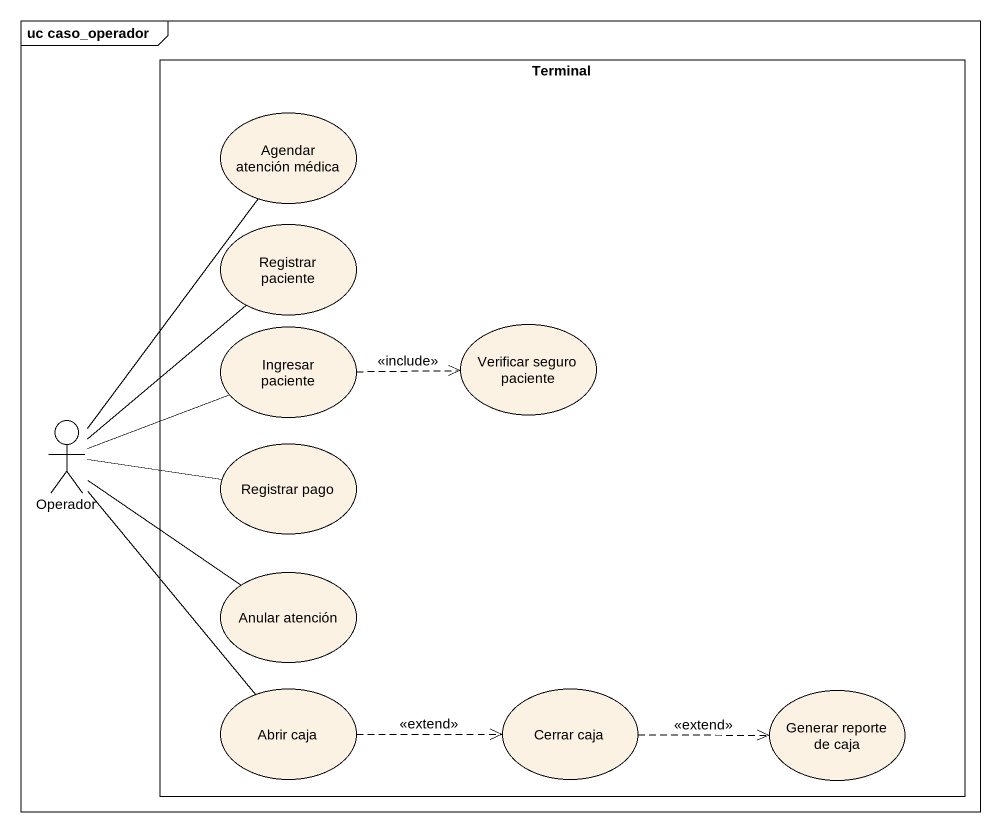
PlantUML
@startuml
mainframe uc caso_operador
rectangle Terminal {
  usecase "Agendar atención médica" as Agendar_atención_médica
  usecase "Registrar paciente" as Registrar_paciente
  usecase "Ingresar paciente" as Ingresar_paciente
  usecase "Verificar seguro paciente" as Verificar_seguro_paciente
  usecase "Registrar pago" as Registrar_pago
  usecase "Anular atención" as Anular_atención
  usecase "Abrir caja" as Abrir_caja
  usecase "Cerrar caja" as Cerrar_caja
  usecase "Generar reporte de caja" as Generar_reporte_de_caja
}
actor Operador
Ingresar_paciente .right.> Verificar_seguro_paciente : <<include>>
Operador -up- Agendar_atención_médica
Operador -up- Registrar_paciente
Operador -right- Ingresar_paciente
Operador -right- Registrar_pago
Operador -- Anular_atención
Operador -- Abrir_caja
Abrir_caja .right.> Cerrar_caja : <<extend>>
Cerrar_caja .right.> Generar_reporte_de_caja : <<extend>>
@enduml
